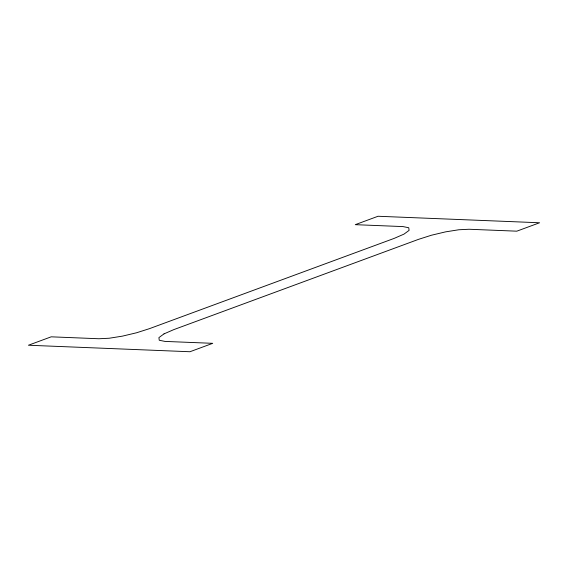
<?xml version="1.0" encoding="UTF-8"?>
<svg xmlns="http://www.w3.org/2000/svg" width="568" height="568" viewBox="0 0 568 568"><rect width="100%" height="100%" fill="white"/><g stroke="black" fill="none" stroke-linecap="round" stroke-linejoin="round"><path stroke-width="0.85" d="M164.01 333.877L158.912 337.612L159.253 340.253L164.983 341.411L212.744 343.328L189.946 351.741L28.4 345.237L51.198 336.824L98.96 338.748L109.205 338.237L122.397 336.142L136.54 332.777L149.469 328.652L394.227 238.368L403.99 234.123L409.088 230.388L408.747 227.747L403.017 226.589L355.256 224.672L378.054 216.259L539.6 222.762L516.802 231.176L469.04 229.252L458.795 229.763L445.603 231.858L431.46 235.223L418.531 239.348L173.772 329.632L164.01 333.877"/></g></svg>
